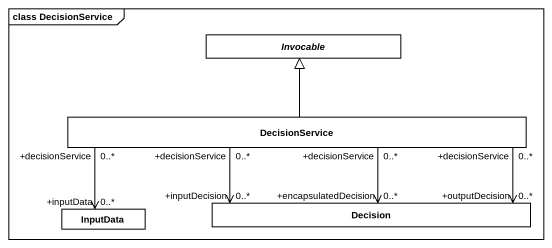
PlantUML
@startuml
mainframe class DecisionService
hide circle
hide empty members
abstract class Invocable
class DecisionService
class InputData
class Decision
DecisionService -up-|> Invocable
DecisionService "+decisionService\n0..*" -left-> "+inputData\n0..*" InputData
DecisionService "+decisionService\n0..*" --> "+inputDecision\n0..*" Decision
DecisionService "+decisionService\n0..*" --> "+encapsulatedDecision\n0..*" Decision
DecisionService "+decisionService\n0..*" --> "+outputDecision\n0..*" Decision
@enduml
